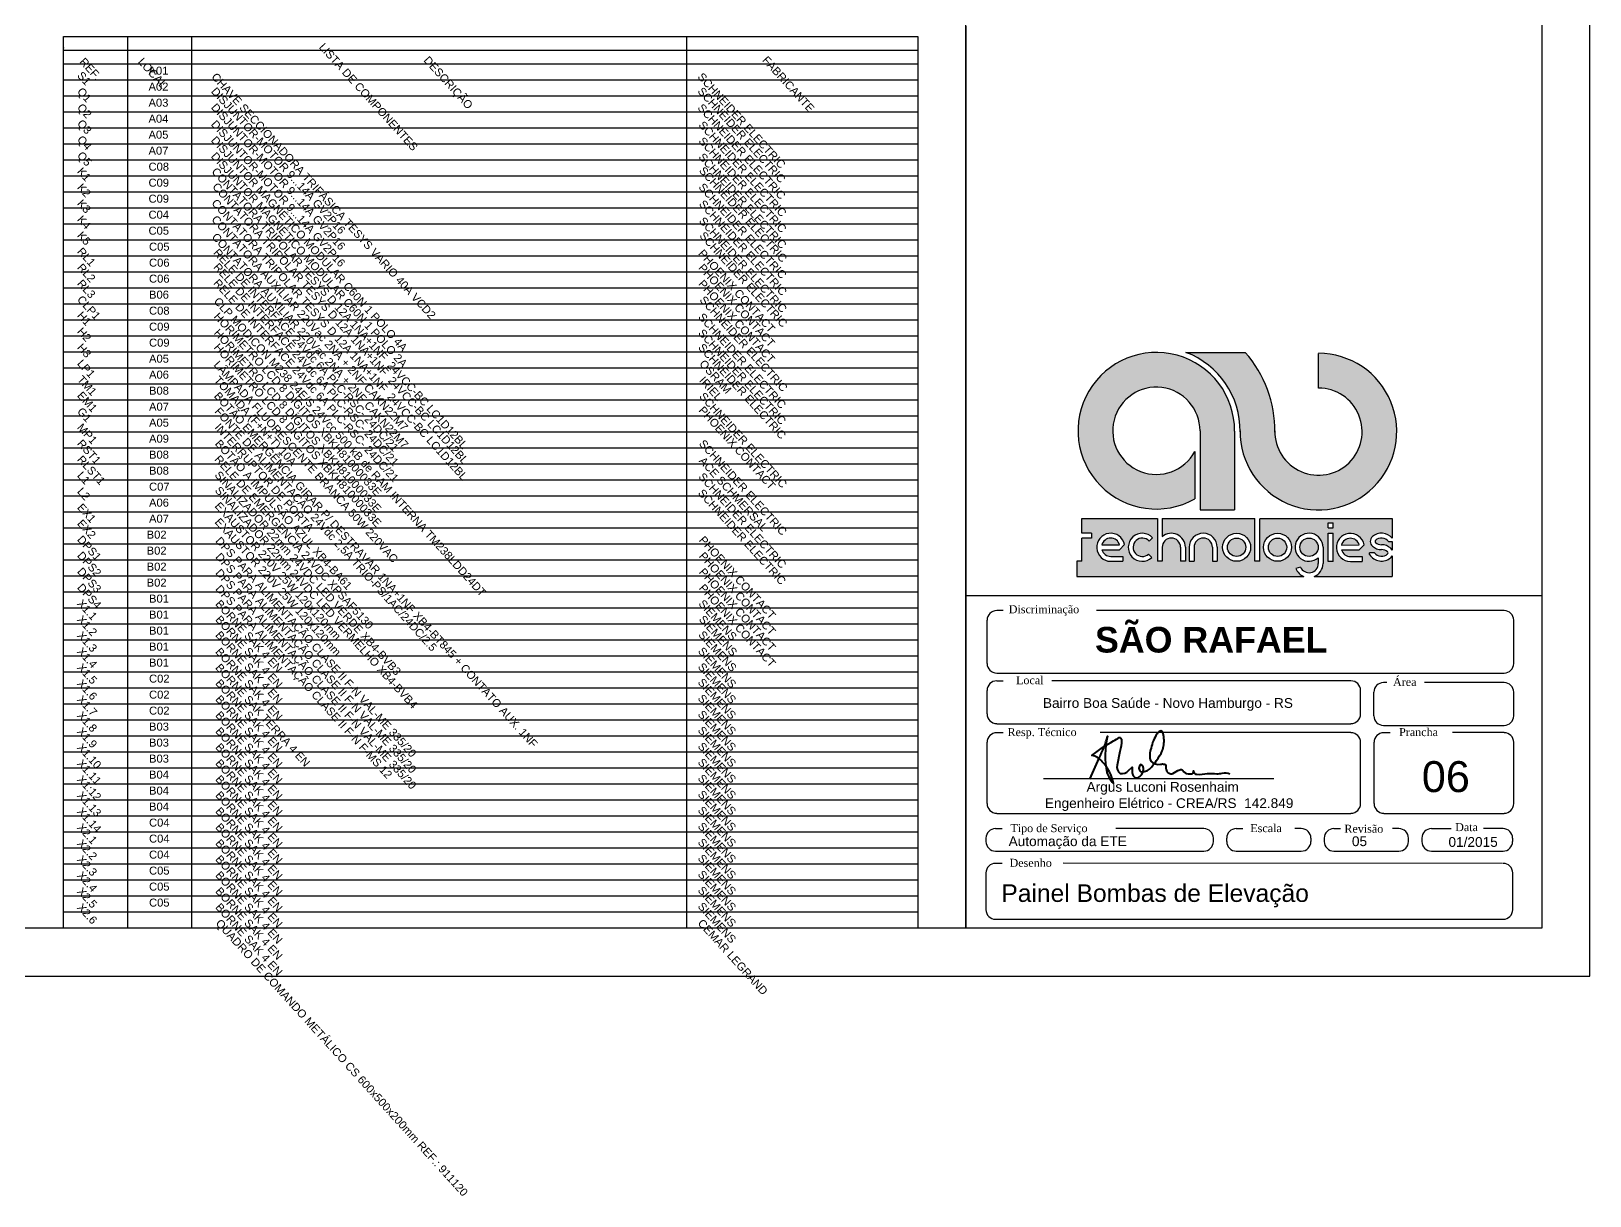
# Model space of a CAD drawing. Header units: millimetres. Extents: x 100 to 940, y 31 to 694.
# Drawn here: x 452.9 to 940, y 31.4 to 395.4 of the extents above; entities that cross this region are included whole.
import ezdxf

# ---------------------------------------------------------------- set-up
doc = ezdxf.new("R2010")
doc.units = ezdxf.units.MM
doc.layers.add('selo', color=7, linetype='Continuous')
doc.styles.add('Notes', font='arial.ttf', dxfattribs={"height": 3})
doc.styles.get("Standard").update_dxf_attribs({"font": 'arial.ttf'})

msp = doc.modelspace()

# ---------------------------------------------------------------- hatches: boundary and pattern name
at = {"layer": 'selo'}
h = msp.add_hatch(color=0, dxfattribs=at)
h.dxf.hatch_style = 1
h.paths.add_polyline_path([(832.33, 294.98), (813.8, 294.98, -0.314958), (830.72, 270.21, 2.411144), (855.21, 294.7), (855.21, 283.86, -2.45129), (841.58, 270.52, 0.182443)])
h.paths.add_polyline_path([(835.35, 243.04), (806.37, 243.04), (806.37, 237.41, -0.642986), (813.63, 234.09), (813.63, 229.71), (812.12, 229.71), (812.12, 234.09, 1), (806.37, 234.09), (806.37, 229.71), (804.86, 229.71), (804.86, 243.04), (781.24, 243.04), (781.24, 238.48), (784.26, 238.48), (784.26, 236.97), (781.23, 236.97), (781.23, 229.71), (779.69, 229.71), (779.69, 224.92), (850.67, 224.92, -0.214084), (848.15, 227.48), (849.6, 227.91, 0.821242), (855.14, 229.01), (855.14, 230.78, -4.60202), (856.65, 234.09), (856.65, 229.01, -0.309238), (853.85, 224.92), (878.25, 224.92), (878.25, 231.45, -0.100697), (877.78, 230.83, -0.45988), (871.2, 231.81), (871.2, 232.32), (872.69, 232.32, 0.427074), (876.81, 232, 0.410877), (876.82, 232.63, 0.186203), (874.92, 233.36, -0.181325), (872.05, 234.44, -0.458616), (872.04, 237.41, -0.41774), (878.25, 236.93), (878.25, 243.04), (836.89, 243.04), (836.89, 229.71), (835.35, 229.71)])
h.paths.add_polyline_path([(834.02, 234.09, -1), (825.25, 234.09, -1)], flags=16)
h.paths.add_polyline_path([(832.51, 234.09, -1), (826.76, 234.09, -1)], flags=0)
h.paths.add_polyline_path([(846.79, 234.09, -1), (838.03, 234.09, -1)], flags=16)
h.paths.add_polyline_path([(845.28, 234.09, -1), (839.54, 234.09, -1)], flags=0)
h.paths.add_polyline_path([(823.59, 234.09), (823.59, 229.71), (822.08, 229.71), (822.08, 234.09, 1), (816.33, 234.09), (816.33, 229.71), (814.82, 229.71), (814.82, 234.09, -1)], flags=16)
h.paths.add_polyline_path([(858.22, 241.69), (859.76, 241.69), (859.76, 240.17), (858.22, 240.17)], flags=16)
h.paths.add_polyline_path([(858.22, 238.48), (859.76, 238.48), (859.76, 229.67), (858.22, 229.67)], flags=16)
h.paths.add_polyline_path([(869.47, 234.88), (867.94, 233.3), (862.39, 233.3, 0.338023), (865.17, 231.18), (868.91, 231.18), (868.91, 229.67), (865.17, 229.67, -2.123663)], flags=16)
h.paths.add_polyline_path([(862.38, 234.78, -0.767778), (867.94, 234.81)], flags=0)
h.paths.add_polyline_path([(803.38, 237.05), (802.27, 236.02, 2.414214), (802.1, 231.96), (803.12, 230.85, -2.414214)], flags=16)
h.paths.add_polyline_path([(794.59, 234.92), (793.05, 233.34), (787.51, 233.34, 0.338023), (790.28, 231.22), (794.03, 231.22), (794.03, 229.71), (790.28, 229.71, -2.123663)], flags=16)
h.paths.add_polyline_path([(793.05, 234.85), (787.5, 234.82, -0.767778)], flags=0)
h.paths.add_polyline_path([(826.76, 234.09, 1), (832.51, 234.09, 1)], flags=0)
h.paths.add_polyline_path([(845.28, 234.09, 1), (839.54, 234.09, 1)], flags=0)
h.paths.add_polyline_path([(849.39, 234.09, 1), (855.14, 234.09, 1)], flags=17)
h.paths.add_polyline_path([(867.94, 234.81, 0.767778), (862.38, 234.78)], flags=0)
h.paths.add_polyline_path([(874.9, 234.87, -0.181325), (877.77, 233.8, -0.101013), (878.25, 233.18), (878.25, 235.92), (877.13, 235.92, 0.427074), (873.01, 236.24, 0.410877), (873, 235.61, 0.186203)], flags=17)
h.paths.add_polyline_path([(793.05, 234.85, 0.767778), (787.5, 234.82)], flags=0)
h = msp.add_hatch(color=0, dxfattribs=at)
h.dxf.hatch_style = 1
h.paths.add_polyline_path([(816.57, 249.21), (816.57, 264.06, -8.182778), (818.19, 270.43), (818.19, 245.77), (829, 245.77), (829, 270.37, 3.718524)])
h = msp.add_hatch(color=0, dxfattribs=at)
h.dxf.hatch_style = 1
h.paths.add_polyline_path([(787.5, 234.82), (793.05, 234.85, 0.767778)])
h.paths.add_polyline_path([(826.76, 234.09, 1), (832.51, 234.09, 1)])
h.paths.add_polyline_path([(839.54, 234.09, 1), (845.28, 234.09, 1)])
h.paths.add_polyline_path([(862.38, 234.78), (867.94, 234.81, 0.767778)])

# ---------------------------------------------------------------- linework, layer by layer
for p, q in [((745, 115), (745, 679)), ((745, 397), (745, 115)), ((463, 115.14), (463, 393.77)), ((463, 393.77), (730, 393.77)), ((483, 393.77), (483, 115.14)), ((503, 393.77), (503, 115.14)), ((657.68, 393.77), (657.68, 115.14)), ((730, 393.77), (730, 115.14)), ((463, 389.42), (730, 389.42)), ((463, 385.14), (730, 385.14)), ((463, 380.14), (730, 380.14)), ((463, 375.14), (730, 375.14)), ((463, 370.14), (730, 370.14)), ((463, 365.14), (730, 365.14)), ((463, 360.14), (730, 360.14)), ((463, 355.14), (730, 355.14)), ((463, 350.14), (730, 350.14)), ((463, 345.14), (730, 345.14)), ((463, 340.14), (730, 340.14)), ((463, 335.14), (730, 335.14)), ((463, 330.14), (730, 330.14)), ((463, 325.14), (730, 325.14)), ((463, 320.14), (730, 320.14)), ((463, 315.14), (730, 315.14)), ((463, 310.14), (730, 310.14)), ((463, 305.14), (730, 305.14)), ((463, 300.14), (730, 300.14)), ((463, 295.14), (730, 295.14)), ((463, 290.14), (730, 290.14)), ((463, 285.14), (730, 285.14)), ((463, 280.14), (730, 280.14)), ((463, 275.14), (730, 275.14)), ((463, 270.14), (730, 270.14)), ((463, 265.14), (730, 265.14)), ((463, 260.14), (730, 260.14)), ((463, 255.14), (730, 255.14)), ((463, 250.14), (730, 250.14)), ((463, 245.14), (730, 245.14)), ((463, 240.14), (730, 240.14)), ((463, 235.14), (730, 235.14)), ((463, 230.14), (730, 230.14)), ((463, 225.14), (730, 225.14)), ((463, 220.14), (730, 220.14)), ((463, 215.14), (730, 215.14)), ((463, 210.14), (730, 210.14)), ((463, 205.14), (730, 205.14)), ((463, 200.14), (730, 200.14)), ((463, 195.14), (730, 195.14)), ((463, 190.14), (730, 190.14)), ((463, 185.14), (730, 185.14)), ((463, 180.14), (730, 180.14)), ((463, 175.14), (730, 175.14)), ((463, 170.14), (730, 170.14)), ((463, 165.14), (730, 165.14)), ((463, 160.14), (730, 160.14)), ((463, 155.14), (730, 155.14)), ((463, 150.14), (730, 150.14)), ((463, 145.14), (730, 145.14)), ((463, 140.14), (730, 140.14)), ((463, 140.14), (730, 140.14)), ((463, 135.14), (730, 135.14)), ((463, 130.14), (730, 130.14)), ((463, 125.14), (730, 125.14)), ((463, 120.14), (730, 120.14)), ((463, 115.14), (730, 115.14))]:
    msp.add_line(p, q)
for points in [[(100, 100), (940, 100), (940, 693.94), (100, 693.94)], [(150, 679), (925, 679), (925, 115), (150, 115)]]:
    msp.add_lwpolyline(points, close=True)
for p in [(463, 390.14), (463, 390.14), (472.76, 220.14), (472.76, 220.14)]:
    msp.add_point(p)
at = {"layer": 'selo', "color": 0}
for p, q in [((813.8, 294.98), (832.33, 294.98)), ((855.21, 283.86), (855.21, 294.7)), ((818.19, 270.43), (818.19, 245.77)), ((829, 270.37), (829, 245.77)), ((816.57, 264.06), (816.57, 249.21)), ((818.19, 245.77), (829, 245.77)), ((781.24, 238.48), (781.24, 243.04)), ((781.24, 243.04), (804.86, 243.04)), ((804.86, 243.04), (804.86, 229.71)), ((806.37, 243.04), (806.37, 237.41)), ((806.37, 243.04), (835.35, 243.04)), ((835.35, 229.71), (835.35, 243.04)), ((836.89, 243.04), (878.25, 243.04)), ((836.89, 229.71), (836.89, 243.01)), ((858.22, 240.17), (858.22, 241.69)), ((858.22, 241.69), (859.76, 241.69)), ((858.22, 240.17), (859.76, 240.17)), ((859.76, 240.17), (859.76, 241.69)), ((878.25, 243.04), (878.25, 236.93)), ((781.23, 229.71), (781.23, 236.97)), ((784.26, 236.97), (781.23, 236.97)), ((784.26, 238.48), (781.24, 238.48)), ((784.26, 238.48), (784.26, 236.97)), ((787.5, 234.82), (793.05, 234.85)), ((793.05, 233.34), (794.59, 234.92)), ((802.27, 236.02), (803.38, 237.05)), ((806.37, 234.09), (806.37, 229.71)), ((812.12, 234.09), (812.12, 229.71)), ((813.63, 234.09), (813.63, 229.71)), ((814.82, 234.09), (814.82, 229.71)), ((816.33, 234.09), (816.33, 229.71)), ((822.08, 234.09), (822.08, 229.71)), ((823.59, 234.09), (823.59, 229.71)), ((856.65, 234.09), (856.65, 229.01)), ((858.22, 229.67), (858.22, 238.48)), ((858.22, 238.48), (859.76, 238.48)), ((859.76, 229.67), (859.76, 238.48)), ((862.38, 234.78), (867.94, 234.81)), ((867.94, 233.3), (869.47, 234.88)), ((877.13, 235.92), (878.25, 235.92)), ((878.25, 235.92), (878.25, 233.18)), ((781.23, 229.71), (779.69, 229.71)), ((779.69, 229.71), (779.69, 224.92)), ((787.51, 233.34), (793.05, 233.34)), ((790.28, 231.22), (794.03, 231.22)), ((790.28, 229.71), (794.03, 229.71)), ((794.03, 231.22), (794.03, 229.71)), ((802.1, 231.96), (803.12, 230.85)), ((806.37, 229.71), (804.86, 229.71)), ((813.63, 229.71), (812.12, 229.71)), ((814.82, 229.71), (816.33, 229.71)), ((822.08, 229.71), (823.59, 229.71)), ((830.17, 229.74), (829.63, 229.71)), ((836.89, 229.71), (835.35, 229.71)), ((855.14, 230.78), (855.14, 229.01)), ((859.76, 229.67), (858.22, 229.67)), ((862.39, 233.3), (867.94, 233.3)), ((865.17, 231.18), (868.91, 231.18)), ((865.17, 229.67), (868.91, 229.67)), ((868.91, 231.18), (868.91, 229.67)), ((872.69, 232.32), (871.2, 232.32)), ((871.2, 231.81), (871.2, 232.32)), ((878.25, 231.45), (878.25, 224.92)), ((779.69, 224.92), (850.67, 224.92)), ((849.6, 227.91), (848.15, 227.48)), ((853.85, 224.92), (878.25, 224.92)), ((745, 219), (925, 219)), ((756.69, 214.33), (754.66, 214.33)), ((913.21, 214.33), (785.84, 214.33)), ((751.61, 211.28), (751.61, 197.78)), ((916.26, 197.78), (916.26, 211.28)), ((754.66, 194.73), (913.21, 194.73)), ((754.66, 192.4), (756.69, 192.4)), ((865.35, 192.4), (771.93, 192.4)), ((876.56, 191.84), (875.51, 191.84)), ((913.21, 191.84), (888.36, 191.84)), ((751.61, 189.35), (751.61, 181.99)), ((868.39, 181.99), (868.39, 189.35)), ((872.46, 181.43), (872.46, 188.79)), ((916.26, 181.43), (916.26, 188.79)), ((754.66, 178.94), (865.35, 178.94)), ((754.66, 176.19), (756.69, 176.19)), ((865.35, 176.19), (787, 176.19)), ((875.51, 178.39), (913.21, 178.39)), ((875.6, 176.19), (877.63, 176.19)), ((913.21, 176.19), (897.13, 176.19)), ((751.61, 173.14), (751.61, 153.98)), ((868.39, 153.98), (868.39, 173.14)), ((872.55, 173.14), (872.55, 153.98)), ((916.26, 153.98), (916.26, 173.14)), ((769.31, 161.86), (841.3, 161.86)), ((754.31, 146.2), (756.34, 146.2)), ((754.66, 150.93), (865.35, 150.93)), ((819.36, 146.2), (791.92, 146.2)), ((829.52, 146.2), (831.56, 146.2)), ((849.85, 146.2), (847.82, 146.2)), ((860.01, 146.2), (862.05, 146.2)), ((875.6, 150.93), (913.21, 150.93)), ((880.34, 146.2), (878.31, 146.2)), ((890.51, 146.2), (896.7, 146.2)), ((912.87, 146.2), (906.79, 146.2)), ((751.26, 143.15), (751.26, 142.13)), ((822.41, 142.13), (822.41, 143.15)), ((826.47, 143.15), (826.47, 142.13)), ((852.9, 142.13), (852.9, 143.15)), ((856.97, 143.15), (856.97, 142.13)), ((883.39, 142.13), (883.39, 143.15)), ((887.46, 143.15), (887.46, 142.13)), ((915.92, 142.13), (915.92, 143.15)), ((754.31, 139.08), (819.36, 139.08)), ((829.52, 139.08), (849.85, 139.08)), ((860.01, 139.08), (880.34, 139.08)), ((890.51, 139.08), (912.87, 139.08)), ((751.26, 132.31), (751.26, 120.82)), ((754.31, 135.36), (756.34, 135.36)), ((912.72, 135.31), (775.47, 135.36)), ((915.89, 120.81), (915.94, 132.31)), ((754.31, 117.82), (912.89, 117.82))]:
    msp.add_line(p, q, dxfattribs=at)
msp.add_lwpolyline([(745, 115), (745, 219), (925, 219), (925, 115)], close=True, dxfattribs=at)
at = {"layer": 'selo', "color": 0, "linetype": 'Continuous', "lineweight": 40, "transparency": 33554687}
msp.add_lwpolyline([(783.71, 161.57), (786.63, 168.22, 0.05993), (789.33, 175.04, 0.114734), (789.08, 163.67, 0.105575), (791.11, 160.29, 0.152792), (787.63, 167.08, 0.174248), (784.39, 169.03, -0.042414), (791.18, 173.62, 0.031525), (792.89, 174.61, -0.590951), (793.63, 173.83, -0.072), (793.17, 170.24), (792.28, 166.01, 0.292783), (793.28, 163.42, 0.292783), (795.87, 164.34), (797.01, 165.37, 0.084237), (797.12, 163.21, 0.426622), (798.79, 162.03, 0.240648), (800.53, 164.41, 0.382176), (799.64, 166.16, 0.493606), (799.64, 163.99, 0.220907), (802.42, 164.77, 0.080728), (806.4, 170.45, 0.11357), (806.91, 174.35, 0.101958), (806.48, 176.38, 0.356196), (805.74, 176.66, 0.192525), (804.76, 175.82, 0.098877), (802.91, 171.31, 0.195151), (802.81, 167.22, 0.246302), (805.86, 166.26, -0.124424), (807.06, 166.31, -0.323775), (807.56, 165.76, 0.115641), (807.71, 164.34, 0.432756), (809.7, 163.42, -0.031443), (811.86, 164.54, -0.343208), (812.82, 164.33, 0.248336), (814.47, 163.28), (815.44, 163.24, 0.553873), (816.15, 164.19, 0.474188), (817.24, 163.13, 0.048993), (820.55, 163.35, -0.070964), (823.46, 163.31, 0.086771), (825.09, 163.52, -0.151332), (827.53, 163.24)], format="xyb", dxfattribs=at)
at = {"layer": 'selo', "color": 0}
for centre, radius in [((829.63, 234.09), 4.38), ((829.63, 234.09), 2.87), ((842.41, 234.09), 4.38), ((842.41, 234.09), 2.87), ((852.26, 234.09), 2.87)]:
    msp.add_circle(centre, radius, dxfattribs=at)
for centre, radius, start, end in [((804.54, 270.51), 24.47, 359.68, 299.4716), ((804.56, 270.5), 26.17, 359.3799, 69.3088), ((855.19, 270.24), 24.47, 179.3659, 89.9528), ((804.56, 270.5), 37.02, 359.3542, 41.3911), ((804.55, 270.5), 13.64, 359.6979, 331.8281), ((855.21, 270.23), 13.63, 178.8138, 90), ((790.28, 234.09), 4.38, 10.8601, 270), ((790.28, 234.09), 2.87, 15.2617, 165.3268), ((800.16, 234.08), 4.38, 42.6221, 312.6221), ((800.16, 234.08), 2.87, 42.6221, 312.6221), ((809.24, 234.09), 4.38, 0, 130.9618), ((809.24, 234.09), 2.87, 0, 180), ((819.2, 234.09), 4.38, 0, 180), ((819.2, 234.09), 2.87, 0, 180), ((852.26, 234.09), 4.38, 0, 310.9618), ((865.17, 234.05), 4.38, 10.8601, 270), ((865.17, 234.05), 2.87, 15.2617, 165.3268), ((873.33, 235.92), 1.96, 130.762, 229.3098), ((874.91, 234.1), 4.38, 40.2262, 130.9152), ((874.91, 237.73), 4.37, 229.0108, 270.0418), ((873.33, 235.92), 0.45, 127.1355, 232.2591), ((874.9, 237.7), 2.82, 227.7757, 270.1536), ((874.91, 234.11), 2.86, 39.285, 131.7894), ((874.91, 230.51), 4.37, 49.0108, 90.0418), ((876.49, 232.32), 1.96, 26.2375, 49.3098), ((790.28, 234.09), 2.87, 195.2942, 270), ((852.26, 229.01), 2.87, 202.4229, 0), ((852.26, 229.01), 4.38, 291.2656, 0), ((865.17, 234.05), 2.87, 195.2942, 270), ((874.91, 234.14), 4.38, 212.1283, 310.9152), ((874.91, 234.13), 2.86, 219.285, 311.7894), ((874.92, 230.54), 2.82, 47.7757, 90.1536), ((876.49, 232.32), 0.45, 307.1355, 52.2591), ((876.49, 232.32), 1.96, 310.762, 333.7625), ((852.26, 229.01), 4.38, 200.3996, 248.7344), ((754.66, 211.28), 3, 90, 180), ((913.21, 211.28), 3, 0, 90), ((754.66, 197.78), 3, 180, 270), ((913.21, 197.78), 3, 270, 0), ((754.66, 189.35), 3, 90, 180), ((865.35, 189.35), 3, 0, 90), ((875.51, 188.79), 3, 90, 180), ((913.21, 188.79), 3, 0, 90), ((754.66, 181.99), 3, 180, 270), ((865.35, 181.99), 3, 270, 0), ((875.51, 181.43), 3, 180, 270), ((913.21, 181.43), 3, 270, 0), ((754.66, 173.14), 3, 90, 180), ((865.35, 173.14), 3, 0, 90), ((875.6, 173.14), 3, 90, 180), ((913.21, 173.14), 3, 0, 90), ((754.66, 153.98), 3, 180, 270), ((865.35, 153.98), 3, 270, 0), ((875.6, 153.98), 3, 180, 270), ((913.21, 153.98), 3, 270, 0), ((754.31, 143.15), 3, 90, 180), ((819.36, 143.15), 3, 0, 90), ((829.52, 143.15), 3, 90, 180), ((849.85, 143.15), 3, 0, 90), ((860.01, 143.15), 3, 90, 180), ((880.34, 143.15), 3, 0, 90), ((890.51, 143.15), 3, 90, 180), ((912.87, 143.15), 3, 0, 90), ((754.31, 142.13), 3, 180, 270), ((819.36, 142.13), 3, 270, 0), ((829.52, 142.13), 3, 180, 270), ((849.85, 142.13), 3, 270, 0), ((860.01, 142.13), 3, 180, 270), ((880.34, 142.13), 3, 270, 0), ((890.51, 142.13), 3, 180, 270), ((912.87, 142.13), 3, 270, 0), ((754.31, 132.31), 3, 90, 180), ((912.89, 132.31), 3, 0, 90), ((754.31, 120.82), 3, 180, 270), ((912.89, 120.82), 3, 270, 0)]:
    msp.add_arc(centre, radius, start, end, dxfattribs=at)

# ---------------------------------------------------------------- texts
at = {"style": 'Notes'}
for s, p in [('LISTA DE COMPONENTES', (542.72, 390.26)), ('REF.', (467.88, 385.69)), ('LOCAL.', (486.16, 385.69)), ('DESCRIÇÃO', (575.41, 386.16)), ('FABRICANTE', (681.23, 386.19)), ('S1', (467.13, 381.38)), ('CHAVE SECCIONADORA TRIFÁSICA TESYS VARIO 40A VCD2', (509.1, 380.96)), ('SCHNEIDER ELECTRIC', (661.01, 380.98)), ('Q1', (467.13, 376.38)), ('DISJUNTOR-MOTOR 9...14A GV2P16', (509, 376.45)), ('SCHNEIDER ELECTRIC', (661.01, 376.47)), ('Q2', (467.13, 371.38)), ('DISJUNTOR-MOTOR 9...14A GV2P16', (509, 371.45)), ('SCHNEIDER ELECTRIC', (661.01, 371.31)), ('Q3', (467.13, 366.38)), ('DISJUNTOR-MOTOR 9...14A GV2P16', (508.96, 366.17)), ('SCHNEIDER ELECTRIC', (661.31, 365.9)), ('Q4', (467.13, 361.38)), ('DISJUNTOR MAGNÉTICO MODULAR C60N 1 POLO 4A', (508.96, 361.17)), ('SCHNEIDER ELECTRIC', (661.31, 360.9)), ('Q5', (467.13, 356.38)), ('DISJUNTOR MAGNÉTICO MODULAR C60N 1 POLO 2A', (508.96, 356.17)), ('SCHNEIDER ELECTRIC', (661.31, 355.9)), ('K1', (467.13, 351.38)), ('CONTATORA TRIPOLAR TESYS D 12A 1NA+1NF  24VCC\xadBC LC1D12BL', (509.14, 351.37)), ('SCHNEIDER ELECTRIC', (661.47, 351.65)), ('K2', (467.13, 346.38)), ('CONTATORA TRIPOLAR TESYS D 12A 1NA+1NF  24VCC\xadBC LC1D12BL', (509.39, 346.64)), ('SCHNEIDER ELECTRIC', (661.33, 346.5)), ('K3', (467.13, 341.38)), ('CONTATORA TRIPOLAR TESYS D 12A 1NA+1NF  24VCC\xadBC LC1D12BL', (509.12, 341.53)), ('SCHNEIDER ELECTRIC', (661.44, 341.24)), ('K4', (467.13, 336.38)), ('CONTATORA AUXILIAR 220Vac 2NA + 2NF CAKN22M7', (509.12, 336.41)), ('SCHNEIDER ELECTRIC', (661.44, 335.92)), ('K5', (467.13, 331.38)), ('CONTATORA AUXILIAR 220Vac 2NA + 2NF CAKN22M7', (509.22, 330.92)), ('SCHNEIDER ELECTRIC', (661.59, 331.34)), ('RL1', (467.14, 326.38)), ('RELE DE INTERFACE 24Vdc 6A PLC-RSC- 24DC/21', (509.73, 326.02)), ('PHOENIX CONTACT', (661.25, 325.78)), ('RL2', (467.14, 321.38)), ('RELE DE INTERFACE 24Vdc 6A PLC-RSC- 24DC/21', (509.73, 321.52)), ('PHOENIX CONTACT', (661.25, 321.27)), ('RL3', (467.14, 316.38)), ('RELE DE INTERFACE 24Vdc 6A PLC-RSC- 24DC/21', (509.73, 316.52)), ('PHOENIX CONTACT', (661.25, 316.27)), ('CLP1', (467.13, 311.38)), ('CLP MODICON M238 24E/S 24Vcc 500 kB de RAM INTERNA TM238LDD24DT', (509.85, 310.82)), ('SCHNEIDER ELECTRIC', (661.64, 311.24)), ('H1', (467.13, 306.38)), ('HORÍMETRO LCD 8 DÍGITOS XBKH81000033E ', (509.85, 306.07)), ('SCHNEIDER ELECTRIC', (661.19, 305.89)), ('H2', (467.13, 301.38)), ('HORÍMETRO LCD 8 DÍGITOS XBKH81000033E ', (509.85, 300.92)), ('SCHNEIDER ELECTRIC', (661.19, 300.89)), ('H3', (467.13, 296.38)), ('HORÍMETRO LCD 8 DÍGITOS XBKH81000033E ', (509.85, 296.41)), ('SCHNEIDER ELECTRIC', (661.19, 296.38)), ('LP1', (467.14, 291.38)), ('LÂMPADA FLUORESCENTE BRANCA 50W 220VAC', (509.81, 290.99)), ('OSRAM', (661.55, 291.29)), ('TM1', (467.14, 286.38)), ('TOMADA (F+N+T) 10A', (509.91, 286.18)), ('IRIEL', (661.51, 286.07)), ('EM1', (467.14, 281.38)), ('BOTÃO EMERGÊNCIA GIRAR P/ DESTRAVAR 1NA+1NF XB4-BT845 + CONTATO AUX. 1NF', (509.91, 281.24)), ('FONTE DE ALIMENTAÇÃO 24Vdc 2,5A TRIO-PS/1AC/24DC/2.5', (510.1, 276.4)), ('PHOENIX CONTACT', (661.35, 276.75)), ('SCHNEIDER ELECTRIC', (661.51, 281.13)), ('MP1', (467.14, 271.38)), ('G1', (467.14, 276.38)), ('INTERRUPTOR DE PORTA', (510.1, 271.4)), ('RST1', (467.14, 266.38)), ('BOTÃO A IMPULSÃO AZUL XB4-BA61', (510.2, 266.33)), ('SCHNEIDER ELECTRIC', (661.44, 266.33)), ('RLST1', (467.14, 261.38)), ('RELE DE EMERGENCIA 24VDC XPSAF5130', (510.07, 261.47)), ('ACE SCHMERSAL', (661.45, 260.96)), ('L1', (467.14, 256.38)), ('SINALIZADOR 22mm 24VDC LED VERDE XB4-BVB3', (510.1, 256.53)), ('SCHNEIDER ELECTRIC', (661.28, 255.99)), ('L2', (467.14, 251.38)), ('SINALIZADOR 22mm 24VDC LED VERMELHO XB4-BVB4', (510.17, 251.72)), ('SCHNEIDER ELECTRIC', (661.14, 250.87)), ('EX1', (467.14, 246.38)), ('EXAUSTOR 220V 25W 120x120mm', (510.13, 246.85)), ('EX2', (467.14, 241.38)), ('EXAUSTOR 220V 25W 120x120mm', (510.13, 241.85)), ('DPS1', (467.14, 236.38)), ('DPS PARA ALIMENTAÇÃO CLASE II F-N VAL-ME 335/20', (510.35, 235.94)), ('PHOENIX CONTACT', (661.47, 236.21)), ('DPS2', (467.14, 231.38)), ('DPS PARA ALIMENTAÇÃO CLASE II F-N VAL-ME 335/20', (510.35, 230.94)), ('PHOENIX CONTACT', (661.47, 231.21)), ('DPS3', (467.14, 226.38)), ('DPS PARA ALIMENTAÇÃO CLASE II F-N VAL-ME 335/20', (510.35, 225.94)), ('PHOENIX CONTACT', (661.47, 226.21)), ('DPS4', (467.14, 221.38)), ('DPS PARA ALIMENTAÇÃO CLASE II F-N F-MS 12', (510.35, 220.94)), ('PHOENIX CONTACT', (661.47, 221.21)), ('X1.1', (467.14, 216.38)), ('BORNE SAK 4 EN', (510.32, 216.25)), ('SIEMENS', (661.3, 216.33)), ('X1.2', (467.14, 211.38)), ('BORNE SAK 4 EN', (510.32, 211.37)), ('SIEMENS', (661.4, 211.45)), ('X1.3', (467.14, 206.38)), ('BORNE SAK 4 EN', (510.32, 206.52)), ('SIEMENS', (661.26, 206.6)), ('X1.4', (467.14, 201.38)), ('BORNE SAK 4 EN', (510.32, 201.3)), ('SIEMENS', (661.13, 201.47)), ('X1.5', (467.14, 196.38)), ('BORNE SAK TERRA 4 EN ', (510.32, 196.32)), ('SIEMENS', (661.09, 196.59)), ('X1.6', (467.14, 191.38)), ('BORNE SAK 4 EN', (510.32, 191.47)), ('SIEMENS', (661.06, 191.75)), ('X1.7', (467.14, 186.38)), ('BORNE SAK 4 EN', (510.32, 186.47)), ('SIEMENS', (661.06, 186.75)), ('X1.8', (467.14, 181.38)), ('BORNE SAK 4 EN', (510.32, 181.47)), ('SIEMENS', (661.06, 181.75)), ('X1.9', (467.14, 176.38)), ('BORNE SAK 4 EN', (510.32, 176.47)), ('SIEMENS', (661.06, 176.75)), ('X1.10', (467.14, 171.38)), ('BORNE SAK 4 EN', (510.32, 171.47)), ('SIEMENS', (661.06, 171.75)), ('X1.11', (467.14, 166.38)), ('BORNE SAK 4 EN', (510.32, 166.47)), ('SIEMENS', (661.06, 166.75)), ('X1:12', (467.14, 161.38)), ('BORNE SAK 4 EN', (510.32, 161.47)), ('SIEMENS', (661.06, 161.75)), ('X1.13', (467.14, 156.38)), ('BORNE SAK 4 EN', (510.32, 156.47)), ('SIEMENS', (661.06, 156.75)), ('X1.14', (467.14, 151.38)), ('BORNE SAK 4 EN', (510.32, 151.47)), ('SIEMENS', (661.06, 151.75)), ('X2.1', (467.14, 146.38)), ('BORNE SAK 4 EN', (510.32, 146.47)), ('SIEMENS', (661.06, 146.75)), ('X2.2', (467.14, 141.38)), ('BORNE SAK 4 EN', (510.32, 141.47)), ('SIEMENS', (661.06, 141.75)), ('X2.3', (467.14, 136.38)), ('BORNE SAK 4 EN', (510.32, 136.47)), ('SIEMENS', (661.06, 136.75)), ('X2.4', (467.14, 131.38)), ('BORNE SAK 4 EN', (510.32, 131.47)), ('SIEMENS', (661.06, 131.75)), ('X2.5', (467.14, 126.38)), ('BORNE SAK 4 EN', (510.32, 126.47)), ('SIEMENS', (661.06, 126.75)), ('X2.6', (467.14, 121.38)), ('BORNE SAK 4 EN', (510.32, 121.47)), ('SIEMENS', (661.06, 121.75)), ('QUADRO DE COMANDO METÁLICO CS 600x500x200mm REF.: 911120', (510.43, 116.45)), ('CEMAR LEGRAND', (661.05, 116.48))]:
    msp.add_text(s, height=2.5, rotation=312.1646, dxfattribs=at).set_placement(p)
for s, p in [('A01', (489.62, 381.79)), ('A02', (489.62, 376.79)), ('A03', (489.62, 371.79)), ('A04', (489.62, 366.79)), ('A05', (489.62, 361.79)), ('A07', (489.62, 356.79)), ('C08', (489.62, 351.79)), ('C09', (489.62, 346.79)), ('C09', (489.62, 341.79)), ('C04', (489.62, 336.79)), ('C05', (489.62, 331.79)), ('C05', (489.78, 326.79)), ('C06', (489.78, 321.79)), ('C06', (489.78, 316.79)), ('B06', (489.78, 311.79)), ('C08', (489.78, 306.79)), ('C09', (489.78, 301.79)), ('C09', (489.78, 296.79)), ('A05', (489.78, 291.79)), ('A06', (489.78, 286.79)), ('B08', (489.78, 281.79)), ('A07', (489.78, 276.79)), ('A05', (489.78, 271.79)), ('A09', (489.78, 266.79)), ('B08', (489.78, 261.79)), ('B08', (489.78, 256.79)), ('C07', (489.78, 251.79)), ('A06', (489.78, 246.79)), ('A07', (489.78, 241.79)), ('B02', (489.04, 236.79)), ('B02', (489.04, 231.79)), ('B02', (489.04, 226.79)), ('B02', (489.04, 221.79)), ('B01', (489.78, 216.79)), ('B01', (489.78, 211.79)), ('B01', (489.78, 206.79)), ('B01', (489.78, 201.79)), ('B01', (489.78, 196.79)), ('C02', (489.78, 191.79)), ('C02', (489.78, 186.79)), ('C02', (489.78, 181.79)), ('B03', (489.78, 176.79)), ('B03', (489.78, 171.79)), ('B03', (489.78, 166.79)), ('B04', (489.78, 161.79)), ('B04', (489.78, 156.79)), ('B04', (489.78, 151.79)), ('C04', (489.78, 146.79)), ('C04', (489.78, 141.79)), ('C04', (489.78, 136.79)), ('C05', (489.78, 131.79)), ('C05', (489.78, 126.79)), ('C05', (489.78, 121.79))]:
    msp.add_text(s, height=2.5, dxfattribs=at).set_placement(p)
at = {"layer": 'selo', "color": 0, "attachment_point": 1}
for s, insert, char_height, width in [('\\FTIMES.TTF;Discriminação', (758.42, 215.97), 2.5, 101.64), ('\\FTIMES.TTF;Local', (760.69, 193.8), 2.5, 81.312), ('\\FTIMES.TTF;Área', (878.5, 193.24), 2.5, 81.312), ('\\FTIMES.TTF;Resp. Técnico', (758.04, 177.58), 2.5, 101.64), ('\\FTIMES.TTF;Prancha', (880.4, 177.58), 2.5, 101.64), ('06', (887.5, 167.25), 9.667, 225.5527), ('\\FTIMES.TTF;Tipo de Serviço', (758.94, 147.56), 2.5, 101.64), ('\\FTIMES.TTF;Escala', (833.89, 147.56), 2.5, 40.656), ('{\\Ftimes.ttf|c0;Revisão}', (863.3, 147.37), 2.5, 101.64), ('\\FTIMES.TTF;Data', (897.92, 147.87), 2.5, 40.656), ('Automação da ETE', (758.38, 143.74), 3.0492, 71.148), ('05', (865.66, 143.74), 3.049, 71.148), ('01/2015', (895.83, 143.51), 3.049, 71.148), ('{\\Ftimes.ttf|c0;Desenho}', (758.66, 136.72), 2.5, 101.64), ('Painel Bombas de Elevação', (756.12, 128.75), 5.5, 331.5847)]:
    msp.add_mtext(s, dxfattribs=dict(at, insert=insert, char_height=char_height, width=width))
for s, insert, char_height in [('{\\fArial|b1|i0|c0|p34;SÃO RAFAEL}', (785.37, 209.19), 8), ('Bairro Boa Saúde - Novo Hamburgo - RS', (769.1, 186.95), 3.0492), ('           Argus Luconi Rosenhaim\\PEngenheiro Elétrico - CREA/RS  142.849', (769.72, 160.73), 3.0492)]:
    msp.add_mtext(s, dxfattribs=dict(at, insert=insert, char_height=char_height))

doc.saveas('drawing.dxf')
